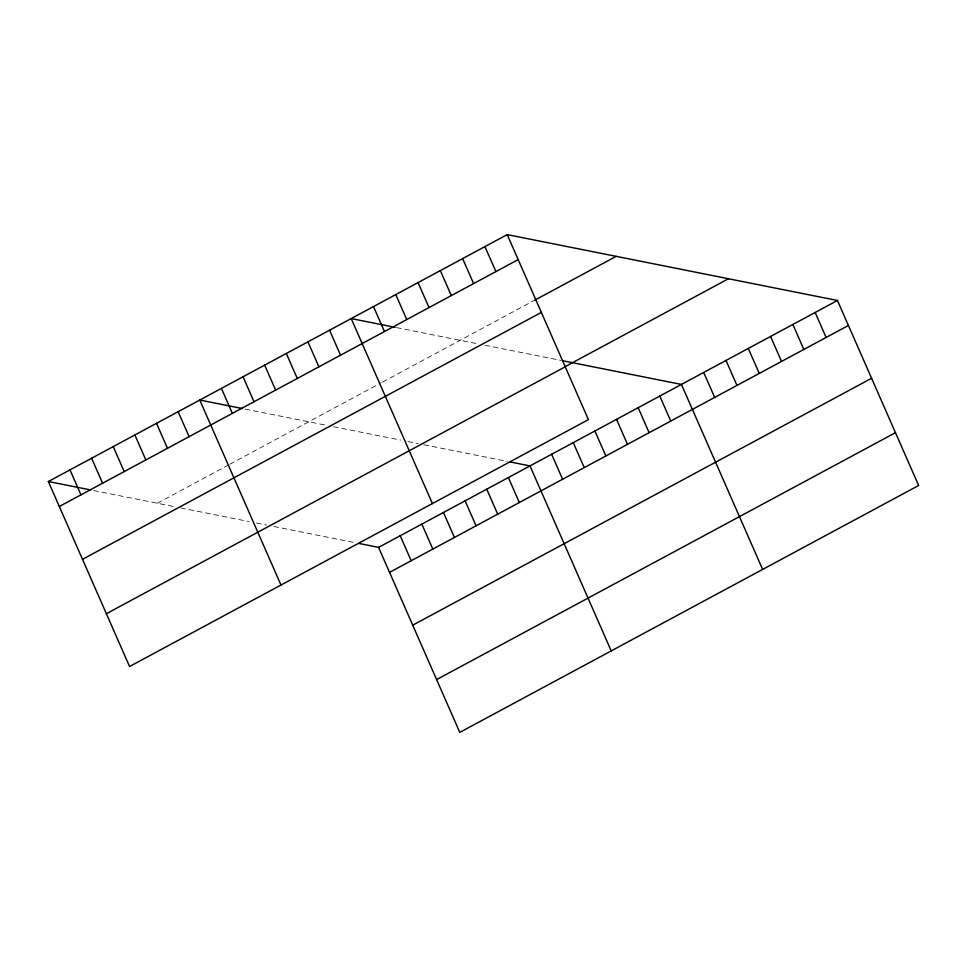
<?xml version="1.0" encoding="UTF-8"?>
<svg xmlns="http://www.w3.org/2000/svg" width="967" height="967" viewBox="0 0 967 967"><rect width="100%" height="100%" fill="white"/><g stroke="black" fill="none" stroke-linecap="round" stroke-linejoin="round"><path stroke-width="0.73" stroke-dasharray="4.83 3.63" d="M157.331 503.251L228.587 464.909M229.856 464.22L381.276 382.751M382.557 382.062L534.908 300.084M396.482 327.595L479.124 344.083M484.963 345.243L560.787 360.365M245.062 409.065L327.704 425.553M333.542 426.725L400.616 440.094M407.905 441.556L418.107 443.587M423.86 444.735L507.361 461.392M93.642 490.547L174.822 506.744M180.66 507.905L249.184 521.576M256.485 523.026L266.687 525.069M273.854 526.495L355.941 542.874"/><path stroke-width="1.45" d="M507.216 234.618L588.419 419.618L129.554 666.517L48.35 481.518L507.216 234.618L837.446 300.483L918.65 485.482L459.784 732.382L378.58 547.382L358.769 543.43M59.313 506.503L518.179 259.603M534.908 300.084L616.184 256.352M82.497 559.301L541.363 312.401M564.813 366.807L728.465 278.75M106.382 613.707L565.236 366.807M378.58 547.382L837.446 300.483M389.544 572.367L848.41 325.468M412.728 625.178L871.593 378.278M436.613 679.583L895.466 432.684M395.068 327.317L351.202 318.566L432.406 503.565M562.25 360.655L681.433 384.431L762.637 569.43M242.233 408.509L199.77 400.036L280.986 585.035M510.189 461.96L530.001 465.913L611.217 650.912M48.35 481.518L90.813 489.979M815.157 312.474L826.12 337.459M792.867 324.465L803.831 349.462M770.578 336.468L781.541 361.453M748.289 348.458L759.264 373.443M725.999 360.449L736.975 385.434M703.71 372.44L714.686 397.425M659.796 396.071L670.76 421.056M638.16 407.711L649.135 432.696M616.535 419.352L627.498 444.337M594.898 430.992L605.862 455.977M573.262 442.632L584.237 467.617M484.926 246.609L495.89 271.594M551.637 454.272L562.601 479.257M462.637 258.6L473.6 283.585M440.348 270.591L451.311 295.576M508.376 477.553L519.339 502.538M418.058 282.582L429.034 307.566M486.739 489.193L497.703 514.178M395.769 294.572L406.744 319.557M465.103 500.821L476.078 525.818M373.492 306.563L384.455 331.548M443.478 512.462L454.442 537.447M421.842 524.102L432.817 549.087M329.566 330.194L340.529 355.191M400.217 535.742L411.18 560.727M307.929 341.834L318.905 366.819M286.305 353.475L297.268 378.46M264.668 365.115L275.643 390.1M243.043 376.755L254.007 401.74M221.407 388.396L232.37 413.38M178.146 411.676L189.109 436.661M156.509 423.316L167.472 448.301M134.872 434.957L145.848 459.941M113.248 446.597L124.211 471.582M91.611 458.237L102.587 483.222M69.987 469.877L80.95 494.862"/></g></svg>
